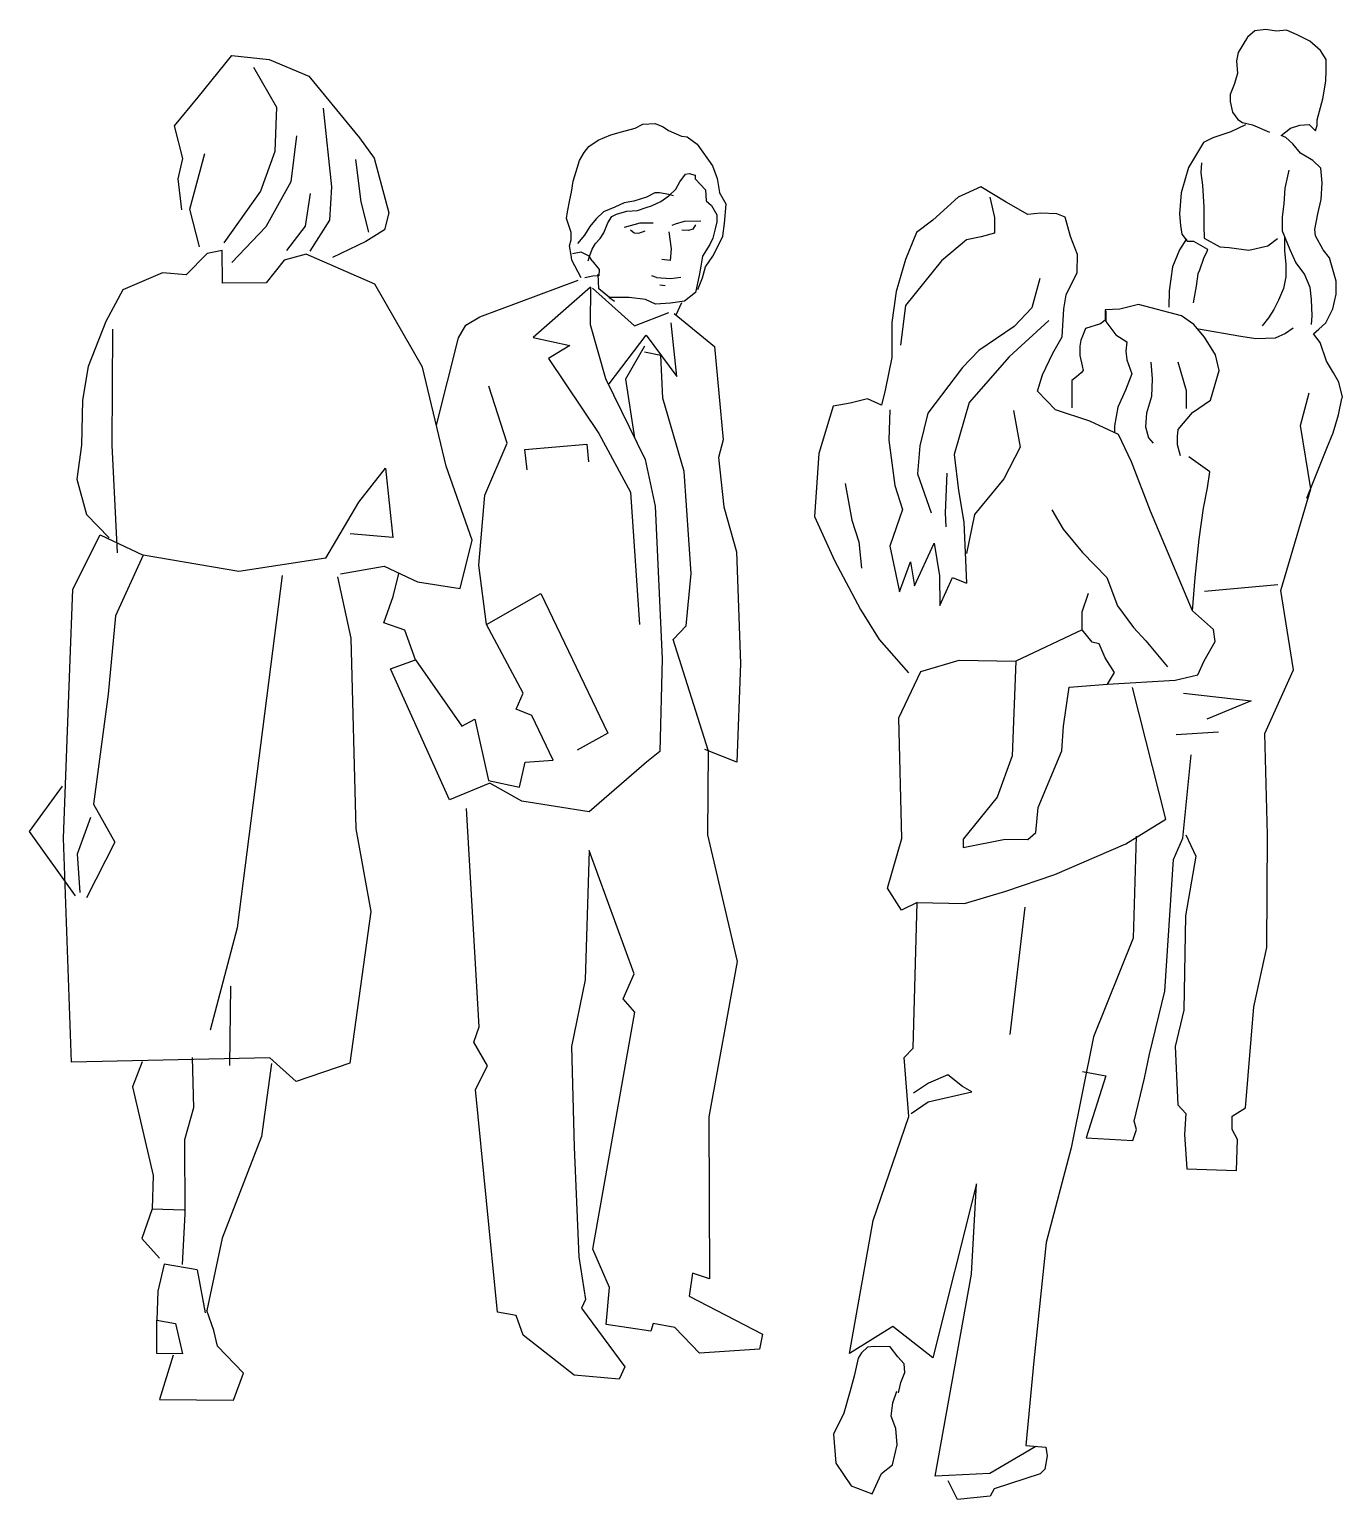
# Model space of a CAD drawing. Header units: millimetres. Extents: x -1574.69 to -1571.06, y 1777.78 to 1779.76.
# Drawn here: x -1574.692 to -1573.393, y 1778.303 to 1779.756 of the extents above; entities that cross this region are included whole.
import ezdxf

# ---------------------------------------------------------------- set-up
doc = ezdxf.new("R2010")
doc.units = ezdxf.units.MM
doc.header["$LTSCALE"] = 10
doc.layers.add('Humanos', color=2, linetype='Continuous')

msp = doc.modelspace()

# ---------------------------------------------------------------- linework, layer by layer
at = {"layer": 'Humanos'}
for p, q in [((-1573.48, 1779.7549), (-1573.4871, 1779.7488)), ((-1573.4692, 1779.7564), (-1573.48, 1779.7549)), ((-1573.4585, 1779.7548), (-1573.4692, 1779.7564)), ((-1573.4486, 1779.7556), (-1573.4585, 1779.7548)), ((-1573.4379, 1779.7509), (-1573.4486, 1779.7556)), ((-1573.4871, 1779.7488), (-1573.4964, 1779.7335)), ((-1573.4256, 1779.7447), (-1573.4379, 1779.7509)), ((-1573.4149, 1779.7354), (-1573.4256, 1779.7447)), ((-1574.5247, 1779.6893), (-1574.4915, 1779.7306)), ((-1574.4915, 1779.7306), (-1574.4546, 1779.7266)), ((-1574.4546, 1779.7266), (-1574.4154, 1779.7101)), ((-1573.4964, 1779.7335), (-1573.498, 1779.7252)), ((-1573.4095, 1779.7268), (-1573.4149, 1779.7354)), ((-1573.4095, 1779.716), (-1573.4095, 1779.7268)), ((-1574.4701, 1779.719), (-1574.4472, 1779.6795)), ((-1573.4972, 1779.7129), (-1573.5003, 1779.7021)), ((-1573.498, 1779.7252), (-1573.4972, 1779.7129)), ((-1573.4096, 1779.7053), (-1573.4095, 1779.716)), ((-1574.4154, 1779.7101), (-1574.3651, 1779.6492)), ((-1573.5003, 1779.7021), (-1573.5044, 1779.692)), ((-1573.4128, 1779.6877), (-1573.4096, 1779.7053)), ((-1574.548, 1779.6611), (-1574.5247, 1779.6893)), ((-1573.5044, 1779.692), (-1573.5044, 1779.6852)), ((-1573.5044, 1779.6852), (-1573.502, 1779.6745)), ((-1573.4184, 1779.6669), (-1573.4128, 1779.6877)), ((-1574.4472, 1779.6795), (-1574.4491, 1779.6358)), ((-1574.4011, 1779.6786), (-1574.393, 1779.6008)), ((-1573.502, 1779.6745), (-1573.4968, 1779.6674)), ((-1574.5398, 1779.6287), (-1574.548, 1779.6611)), ((-1574.1168, 1779.6522), (-1574.106, 1779.6552)), ((-1574.106, 1779.6552), (-1574.0928, 1779.6589)), ((-1574.0928, 1779.6589), (-1574.0851, 1779.6628)), ((-1574.0851, 1779.6628), (-1574.0728, 1779.6633)), ((-1574.0728, 1779.6633), (-1574.0651, 1779.6602)), ((-1574.0651, 1779.6602), (-1574.0597, 1779.6564)), ((-1574.0597, 1779.6564), (-1574.0467, 1779.6509)), ((-1573.5037, 1779.6551), (-1573.5215, 1779.6491)), ((-1573.4892, 1779.6621), (-1573.5037, 1779.6551)), ((-1573.4968, 1779.6674), (-1573.4922, 1779.6643)), ((-1573.4922, 1779.6643), (-1573.4821, 1779.662)), ((-1573.4821, 1779.662), (-1573.4653, 1779.6549)), ((-1573.4539, 1779.6517), (-1573.4446, 1779.6587)), ((-1573.4446, 1779.6587), (-1573.4353, 1779.6617)), ((-1573.4353, 1779.6617), (-1573.4261, 1779.6623)), ((-1573.4261, 1779.6623), (-1573.42, 1779.6561)), ((-1573.42, 1779.6561), (-1573.4184, 1779.6616)), ((-1573.4184, 1779.6616), (-1573.4184, 1779.6669)), ((-1574.4274, 1779.6511), (-1574.433, 1779.6057)), ((-1574.3651, 1779.6492), (-1574.3507, 1779.6291)), ((-1574.1431, 1779.6346), (-1574.1384, 1779.6407)), ((-1574.1384, 1779.6407), (-1574.1291, 1779.6468)), ((-1574.1291, 1779.6468), (-1574.1168, 1779.6522)), ((-1574.0467, 1779.6509), (-1574.0413, 1779.6502)), ((-1574.0413, 1779.6502), (-1574.0314, 1779.6431)), ((-1574.0314, 1779.6431), (-1574.0162, 1779.6215)), ((-1573.5308, 1779.6445), (-1573.5454, 1779.62)), ((-1573.5215, 1779.6491), (-1573.5308, 1779.6445)), ((-1573.4493, 1779.6495), (-1573.4539, 1779.6517)), ((-1573.4423, 1779.6433), (-1573.4493, 1779.6495)), ((-1573.4346, 1779.634), (-1573.4423, 1779.6433)), ((-1574.5446, 1779.6088), (-1574.5398, 1779.6287)), ((-1574.5331, 1779.5786), (-1574.5183, 1779.6339)), ((-1574.4491, 1779.6358), (-1574.4631, 1779.5966)), ((-1574.3691, 1779.6277), (-1574.3639, 1779.5861)), ((-1574.3507, 1779.6291), (-1574.3363, 1779.5752)), ((-1574.15, 1779.6192), (-1574.1477, 1779.6269)), ((-1574.1477, 1779.6269), (-1574.1431, 1779.6346)), ((-1573.5325, 1779.6246), (-1573.5332, 1779.6147)), ((-1573.4224, 1779.6269), (-1573.4346, 1779.634)), ((-1573.4148, 1779.6192), (-1573.4224, 1779.6269)), ((-1574.154, 1779.6063), (-1574.15, 1779.6192)), ((-1574.0486, 1779.6056), (-1574.043, 1779.6133)), ((-1574.043, 1779.6133), (-1574.0393, 1779.6139)), ((-1574.0393, 1779.6139), (-1574.0332, 1779.6123)), ((-1574.0332, 1779.6123), (-1574.0332, 1779.6086)), ((-1574.0162, 1779.6215), (-1574.0116, 1779.6091)), ((-1573.5454, 1779.62), (-1573.5526, 1779.5948)), ((-1573.5332, 1779.6147), (-1573.5317, 1779.6024)), ((-1573.4464, 1779.6172), (-1573.4502, 1779.5994)), ((-1573.4133, 1779.6047), (-1573.4148, 1779.6192)), ((-1574.5408, 1779.578), (-1574.5446, 1779.6088)), ((-1574.4631, 1779.5966), (-1574.4995, 1779.5454)), ((-1574.433, 1779.6057), (-1574.4579, 1779.5612)), ((-1574.393, 1779.6008), (-1574.3948, 1779.5678)), ((-1574.1572, 1779.5879), (-1574.1556, 1779.5956)), ((-1574.1556, 1779.5956), (-1574.154, 1779.6063)), ((-1574.0732, 1779.595), (-1574.0816, 1779.5905)), ((-1574.0686, 1779.595), (-1574.0732, 1779.595)), ((-1574.0594, 1779.5934), (-1574.0686, 1779.595)), ((-1574.0594, 1779.5919), (-1574.0524, 1779.5986)), ((-1574.0524, 1779.5986), (-1574.0486, 1779.6056)), ((-1574.0332, 1779.6086), (-1574.0231, 1779.5978)), ((-1574.0231, 1779.5978), (-1574.0225, 1779.587)), ((-1574.0116, 1779.6091), (-1574.0093, 1779.5953)), ((-1574.0026, 1779.5838), (-1574.0093, 1779.5953)), ((-1573.751, 1779.6007), (-1573.7734, 1779.5907)), ((-1573.7258, 1779.5858), (-1573.751, 1779.6007)), ((-1573.5317, 1779.6024), (-1573.5303, 1779.5808)), ((-1573.4502, 1779.5994), (-1573.4512, 1779.5841)), ((-1573.4143, 1779.5884), (-1573.4133, 1779.6047)), ((-1574.4139, 1779.5941), (-1574.4188, 1779.5618)), ((-1574.3639, 1779.5861), (-1574.3564, 1779.556)), ((-1574.1595, 1779.5762), (-1574.1572, 1779.5879)), ((-1574.1127, 1779.5806), (-1574.1241, 1779.576)), ((-1574.1034, 1779.5851), (-1574.1127, 1779.5806)), ((-1574.0939, 1779.5866), (-1574.1034, 1779.5851)), ((-1574.0816, 1779.5905), (-1574.0939, 1779.5866)), ((-1574.0903, 1779.5773), (-1574.0817, 1779.5804)), ((-1574.0817, 1779.5804), (-1574.0764, 1779.5819)), ((-1574.0764, 1779.5819), (-1574.0671, 1779.5864)), ((-1574.0671, 1779.5864), (-1574.0625, 1779.5895)), ((-1574.0625, 1779.5895), (-1574.0594, 1779.5919)), ((-1574.0548, 1779.5918), (-1574.0594, 1779.5934)), ((-1574.0225, 1779.587), (-1574.0171, 1779.5824)), ((-1574.0171, 1779.5824), (-1574.0119, 1779.5731)), ((-1574.0042, 1779.5645), (-1574.0026, 1779.5838)), ((-1573.7734, 1779.5907), (-1573.7982, 1779.5678)), ((-1573.7418, 1779.5905), (-1573.7373, 1779.5705)), ((-1573.7043, 1779.5734), (-1573.7258, 1779.5858)), ((-1573.5526, 1779.5948), (-1573.5543, 1779.574)), ((-1573.5303, 1779.5808), (-1573.5304, 1779.5624)), ((-1573.4512, 1779.5841), (-1573.4528, 1779.5711)), ((-1573.4175, 1779.574), (-1573.4143, 1779.5884)), ((-1574.5235, 1779.5416), (-1574.5331, 1779.5786)), ((-1574.3948, 1779.5678), (-1574.4143, 1779.5372)), ((-1574.3363, 1779.5752), (-1574.3404, 1779.5583)), ((-1574.1604, 1779.5694), (-1574.1595, 1779.5762)), ((-1574.1559, 1779.5556), (-1574.1604, 1779.5694)), ((-1574.1312, 1779.5693), (-1574.1374, 1779.5616)), ((-1574.1241, 1779.576), (-1574.1312, 1779.5693)), ((-1574.1196, 1779.5652), (-1574.1158, 1779.5714)), ((-1574.1158, 1779.5714), (-1574.1112, 1779.5737)), ((-1574.1112, 1779.5737), (-1574.101, 1779.5768)), ((-1574.101, 1779.5768), (-1574.0903, 1779.5773)), ((-1574.0526, 1779.5641), (-1574.0438, 1779.5669)), ((-1574.0438, 1779.5669), (-1574.0276, 1779.5672)), ((-1574.0119, 1779.5661), (-1574.0135, 1779.5593)), ((-1574.0119, 1779.5731), (-1574.0119, 1779.5661)), ((-1573.7982, 1779.5678), (-1573.8143, 1779.5556)), ((-1573.7373, 1779.5705), (-1573.7374, 1779.5551)), ((-1573.692, 1779.5748), (-1573.7043, 1779.5734)), ((-1573.6758, 1779.5741), (-1573.692, 1779.5748)), ((-1573.6675, 1779.5709), (-1573.6758, 1779.5741)), ((-1573.6621, 1779.5516), (-1573.6675, 1779.5709)), ((-1573.5543, 1779.574), (-1573.5535, 1779.5625)), ((-1573.4528, 1779.5711), (-1573.4529, 1779.5573)), ((-1573.4206, 1779.5586), (-1573.4175, 1779.574)), ((-1574.4579, 1779.5612), (-1574.4913, 1779.5261)), ((-1574.4188, 1779.5618), (-1574.4374, 1779.538)), ((-1574.3404, 1779.5583), (-1574.3589, 1779.5468)), ((-1574.1559, 1779.5485), (-1574.1559, 1779.5556)), ((-1574.1427, 1779.5531), (-1574.1498, 1779.5448)), ((-1574.1374, 1779.5616), (-1574.1427, 1779.5531)), ((-1574.1273, 1779.5499), (-1574.1236, 1779.5554)), ((-1574.1236, 1779.5554), (-1574.1196, 1779.5652)), ((-1574.0879, 1779.565), (-1574.1036, 1779.5605)), ((-1574.0972, 1779.5583), (-1574.0935, 1779.5552)), ((-1574.0935, 1779.5552), (-1574.0889, 1779.5551)), ((-1574.0889, 1779.5551), (-1574.0827, 1779.5573)), ((-1574.0787, 1779.565), (-1574.0879, 1779.565)), ((-1574.075, 1779.5649), (-1574.0787, 1779.565)), ((-1574.0594, 1779.5565), (-1574.0571, 1779.5396)), ((-1574.0562, 1779.5629), (-1574.0526, 1779.5641)), ((-1574.04, 1779.5577), (-1574.0465, 1779.5579)), ((-1574.0356, 1779.5591), (-1574.04, 1779.5577)), ((-1574.033, 1779.5632), (-1574.0356, 1779.5591)), ((-1574.0135, 1779.5593), (-1574.0158, 1779.5501)), ((-1574.0096, 1779.5445), (-1574.0059, 1779.5522)), ((-1574.0059, 1779.5522), (-1574.0042, 1779.5645)), ((-1573.8143, 1779.5556), (-1573.8252, 1779.5289)), ((-1573.7506, 1779.5515), (-1573.7651, 1779.5485)), ((-1573.7374, 1779.5551), (-1573.7506, 1779.5515)), ((-1573.6554, 1779.534), (-1573.6621, 1779.5516)), ((-1573.5535, 1779.5625), (-1573.552, 1779.554)), ((-1573.552, 1779.554), (-1573.5468, 1779.5471)), ((-1573.5304, 1779.5624), (-1573.5299, 1779.5501)), ((-1573.4529, 1779.5573), (-1573.4454, 1779.5388)), ((-1573.4198, 1779.5525), (-1573.4206, 1779.5586)), ((-1573.4122, 1779.5386), (-1573.4198, 1779.5525)), ((-1574.5011, 1779.5378), (-1574.5158, 1779.5348)), ((-1574.5006, 1779.5055), (-1574.5011, 1779.5378)), ((-1574.3589, 1779.5468), (-1574.3919, 1779.5309)), ((-1574.1575, 1779.5424), (-1574.1559, 1779.5485)), ((-1574.156, 1779.5332), (-1574.1575, 1779.5424)), ((-1574.1376, 1779.5331), (-1574.1351, 1779.5392)), ((-1574.1351, 1779.5392), (-1574.132, 1779.5447)), ((-1574.132, 1779.5447), (-1574.1273, 1779.5499)), ((-1574.0571, 1779.5396), (-1574.0581, 1779.5279)), ((-1574.0189, 1779.5439), (-1574.026, 1779.5323)), ((-1574.0158, 1779.5501), (-1574.0189, 1779.5439)), ((-1574.0159, 1779.5323), (-1574.0096, 1779.5445)), ((-1573.7651, 1779.5485), (-1573.7899, 1779.5278)), ((-1573.5545, 1779.5386), (-1573.5614, 1779.5217)), ((-1573.5474, 1779.5493), (-1573.5545, 1779.5386)), ((-1573.5468, 1779.5471), (-1573.5406, 1779.5471)), ((-1573.5406, 1779.5471), (-1573.5268, 1779.5393)), ((-1573.5275, 1779.5369), (-1573.5306, 1779.5301)), ((-1573.5299, 1779.5501), (-1573.5145, 1779.5414)), ((-1573.5268, 1779.5393), (-1573.5275, 1779.5369)), ((-1573.5145, 1779.5414), (-1573.5053, 1779.5407)), ((-1573.5053, 1779.5407), (-1573.486, 1779.5382)), ((-1573.486, 1779.5382), (-1573.4669, 1779.5426)), ((-1573.4669, 1779.5426), (-1573.4576, 1779.5496)), ((-1573.4505, 1779.5511), (-1573.4506, 1779.5379)), ((-1573.4506, 1779.5379), (-1573.4492, 1779.5241)), ((-1573.4454, 1779.5388), (-1573.4393, 1779.5256)), ((-1573.4061, 1779.5308), (-1573.4122, 1779.5386)), ((-1574.5158, 1779.5348), (-1574.5366, 1779.514)), ((-1574.4396, 1779.5282), (-1574.4576, 1779.5059)), ((-1574.4181, 1779.5342), (-1574.4396, 1779.5282)), ((-1574.3499, 1779.5045), (-1574.4181, 1779.5342)), ((-1574.1552, 1779.5285), (-1574.156, 1779.5332)), ((-1574.146, 1779.5109), (-1574.1552, 1779.5285)), ((-1574.1459, 1779.5362), (-1574.1545, 1779.5347)), ((-1574.1382, 1779.5324), (-1574.1459, 1779.5362)), ((-1574.1391, 1779.5278), (-1574.1376, 1779.5331)), ((-1574.1352, 1779.5278), (-1574.1382, 1779.5324)), ((-1574.1352, 1779.5278), (-1574.1284, 1779.5192)), ((-1574.0581, 1779.5279), (-1574.0664, 1779.5289)), ((-1574.0276, 1779.5225), (-1574.0292, 1779.5133)), ((-1574.026, 1779.5323), (-1574.0276, 1779.5225)), ((-1574.023, 1779.5216), (-1574.0159, 1779.5323)), ((-1573.8252, 1779.5289), (-1573.8346, 1779.4973)), ((-1573.7899, 1779.5278), (-1573.8255, 1779.4834)), ((-1573.6555, 1779.5162), (-1573.6554, 1779.534)), ((-1573.5306, 1779.5301), (-1573.5347, 1779.5185)), ((-1573.4492, 1779.5241), (-1573.4493, 1779.5118)), ((-1573.4393, 1779.5256), (-1573.4308, 1779.5141)), ((-1573.3994, 1779.5077), (-1573.4061, 1779.5308)), ((-1574.5599, 1779.5157), (-1574.5991, 1779.4991)), ((-1574.5366, 1779.514), (-1574.5599, 1779.5157)), ((-1574.2462, 1779.4722), (-1574.1491, 1779.5085)), ((-1574.1346, 1779.5124), (-1574.1423, 1779.5109)), ((-1574.1285, 1779.513), (-1574.1346, 1779.5124)), ((-1574.1285, 1779.5), (-1574.1291, 1779.5145)), ((-1574.1284, 1779.5192), (-1574.1285, 1779.513)), ((-1574.0714, 1779.5111), (-1574.076, 1779.5127)), ((-1574.0714, 1779.5111), (-1574.0575, 1779.5101)), ((-1574.0575, 1779.5101), (-1574.0476, 1779.5116)), ((-1574.0292, 1779.5133), (-1574.033, 1779.4964)), ((-1574.0308, 1779.4994), (-1574.0261, 1779.5108)), ((-1574.0261, 1779.5108), (-1574.023, 1779.5216)), ((-1573.6924, 1779.5102), (-1573.7003, 1779.4811)), ((-1573.6664, 1779.494), (-1573.6555, 1779.5162)), ((-1573.5614, 1779.5217), (-1573.5647, 1779.498)), ((-1573.5362, 1779.5147), (-1573.5378, 1779.5025)), ((-1573.5347, 1779.5185), (-1573.5362, 1779.5147)), ((-1573.4493, 1779.5118), (-1573.4517, 1779.5004)), ((-1573.4308, 1779.5141), (-1573.4256, 1779.5017)), ((-1573.3995, 1779.4946), (-1573.3994, 1779.5077)), ((-1574.5991, 1779.4991), (-1574.6162, 1779.4678)), ((-1574.4576, 1779.5059), (-1574.5006, 1779.5055)), ((-1574.3028, 1779.4227), (-1574.3499, 1779.5045)), ((-1574.1369, 1779.5016), (-1574.1934, 1779.4519)), ((-1574.1369, 1779.5016), (-1574.1371, 1779.4647)), ((-1574.1347, 1779.5007), (-1574.0932, 1779.4636)), ((-1574.1181, 1779.4914), (-1574.1285, 1779.5)), ((-1574.0683, 1779.5041), (-1574.0631, 1779.5034)), ((-1574.033, 1779.4964), (-1574.0438, 1779.4879)), ((-1573.8346, 1779.4973), (-1573.8388, 1779.4666)), ((-1573.6687, 1779.4802), (-1573.6664, 1779.494)), ((-1573.5647, 1779.498), (-1573.5648, 1779.4818)), ((-1573.5378, 1779.5025), (-1573.541, 1779.4862)), ((-1573.4517, 1779.5004), (-1573.4564, 1779.4888)), ((-1573.4256, 1779.5017), (-1573.4241, 1779.4894)), ((-1573.4027, 1779.4801), (-1573.3995, 1779.4946)), ((-1574.0985, 1779.4913), (-1574.1186, 1779.4914)), ((-1574.1132, 1779.4876), (-1574.1186, 1779.4914)), ((-1574.0823, 1779.4896), (-1574.0985, 1779.4913)), ((-1574.0724, 1779.485), (-1574.0823, 1779.4896)), ((-1574.0577, 1779.4858), (-1574.0724, 1779.485)), ((-1574.0438, 1779.4879), (-1574.0577, 1779.4858)), ((-1574.0469, 1779.4863), (-1574.0525, 1779.4741)), ((-1573.8255, 1779.4834), (-1573.8304, 1779.4443)), ((-1573.7003, 1779.4811), (-1573.718, 1779.4627)), ((-1573.6704, 1779.4526), (-1573.6687, 1779.4802)), ((-1573.6278, 1779.4791), (-1573.6279, 1779.4692)), ((-1573.6133, 1779.4799), (-1573.6278, 1779.4791)), ((-1573.5949, 1779.4844), (-1573.6133, 1779.4799)), ((-1573.5525, 1779.4733), (-1573.5949, 1779.4844)), ((-1573.4611, 1779.4796), (-1573.4664, 1779.4713)), ((-1573.4564, 1779.4888), (-1573.4611, 1779.4796)), ((-1573.4241, 1779.4894), (-1573.4234, 1779.4732)), ((-1573.4096, 1779.4663), (-1573.4027, 1779.4801)), ((-1574.6162, 1779.4678), (-1574.6334, 1779.4233)), ((-1574.2601, 1779.464), (-1574.2462, 1779.4722)), ((-1574.1371, 1779.4647), (-1574.1221, 1779.4115)), ((-1574.0932, 1779.4636), (-1574.0593, 1779.4765)), ((-1574.0513, 1779.4134), (-1574.0571, 1779.4664)), ((-1574.054, 1779.4756), (-1574.0142, 1779.4431)), ((-1573.8388, 1779.4666), (-1573.839, 1779.4321)), ((-1573.6835, 1779.4687), (-1573.7228, 1779.4329)), ((-1573.6325, 1779.4653), (-1573.6473, 1779.4608)), ((-1573.6279, 1779.4692), (-1573.6325, 1779.4653)), ((-1573.6272, 1779.4784), (-1573.6272, 1779.4677)), ((-1573.6272, 1779.4677), (-1573.6172, 1779.4544)), ((-1573.5403, 1779.4647), (-1573.5525, 1779.4733)), ((-1573.5296, 1779.4523), (-1573.5403, 1779.4647)), ((-1573.4664, 1779.4713), (-1573.4726, 1779.4636)), ((-1573.4234, 1779.4732), (-1573.4243, 1779.4648)), ((-1573.4166, 1779.4602), (-1573.4096, 1779.4663)), ((-1574.6094, 1779.46), (-1574.6101, 1779.3454)), ((-1574.2891, 1779.3653), (-1574.2672, 1779.4517)), ((-1574.2672, 1779.4517), (-1574.2601, 1779.464)), ((-1574.1934, 1779.4519), (-1574.1572, 1779.444)), ((-1574.1184, 1779.4062), (-1574.0818, 1779.4543)), ((-1574.0818, 1779.4543), (-1574.0513, 1779.4134)), ((-1573.718, 1779.4627), (-1573.7529, 1779.4392)), ((-1573.6797, 1779.4364), (-1573.6704, 1779.4526)), ((-1573.6504, 1779.4531), (-1573.652, 1779.4494)), ((-1573.6473, 1779.4608), (-1573.6504, 1779.4531)), ((-1573.6172, 1779.4544), (-1573.6065, 1779.4475)), ((-1573.4936, 1779.453), (-1573.5357, 1779.46)), ((-1573.5189, 1779.4347), (-1573.5296, 1779.4523)), ((-1573.4789, 1779.4505), (-1573.4936, 1779.453)), ((-1573.4597, 1779.4512), (-1573.4789, 1779.4505)), ((-1573.4496, 1779.4558), (-1573.4597, 1779.4512)), ((-1573.4419, 1779.461), (-1573.4496, 1779.4558)), ((-1573.4219, 1779.4556), (-1573.4166, 1779.4602)), ((-1573.4219, 1779.4556), (-1573.4219, 1779.4556)), ((-1573.4152, 1779.447), (-1573.4219, 1779.4556)), ((-1574.1572, 1779.444), (-1574.1782, 1779.4312)), ((-1574.0834, 1779.4435), (-1574.1021, 1779.4107)), ((-1574.0672, 1779.4342), (-1574.0835, 1779.4374)), ((-1574.0142, 1779.4431), (-1574.0056, 1779.3508)), ((-1573.7529, 1779.4392), (-1573.769, 1779.4224)), ((-1573.69, 1779.4149), (-1573.6797, 1779.4364)), ((-1573.652, 1779.4494), (-1573.6529, 1779.4432)), ((-1573.6529, 1779.4432), (-1573.6529, 1779.434)), ((-1573.6065, 1779.4475), (-1573.6074, 1779.4383)), ((-1573.6074, 1779.4383), (-1573.6066, 1779.4297)), ((-1573.4091, 1779.4285), (-1573.4152, 1779.447)), ((-1574.6334, 1779.4233), (-1574.6391, 1779.3901)), ((-1574.2795, 1779.3248), (-1574.3028, 1779.4227)), ((-1574.1782, 1779.4312), (-1574.1286, 1779.357)), ((-1574.0653, 1779.392), (-1574.0672, 1779.4342)), ((-1573.839, 1779.4321), (-1573.8454, 1779.3998)), ((-1573.769, 1779.4224), (-1573.8031, 1779.3772)), ((-1573.7228, 1779.4329), (-1573.7624, 1779.3877)), ((-1573.6529, 1779.434), (-1573.6506, 1779.4239)), ((-1573.6506, 1779.4239), (-1573.6497, 1779.4193)), ((-1573.6066, 1779.4297), (-1573.6014, 1779.4159)), ((-1573.5829, 1779.4274), (-1573.5815, 1779.4111)), ((-1573.5559, 1779.4279), (-1573.5477, 1779.3995)), ((-1573.5153, 1779.4193), (-1573.5189, 1779.4347)), ((-1573.4022, 1779.417), (-1573.4091, 1779.4285)), ((-1574.1221, 1779.4115), (-1574.0826, 1779.3313)), ((-1574.1021, 1779.4107), (-1574.0932, 1779.3529)), ((-1573.6947, 1779.3989), (-1573.69, 1779.4149)), ((-1573.6608, 1779.4064), (-1573.6609, 1779.3932)), ((-1573.6561, 1779.4131), (-1573.6608, 1779.4094)), ((-1573.6608, 1779.4094), (-1573.6608, 1779.4064)), ((-1573.6515, 1779.4171), (-1573.6561, 1779.4131)), ((-1573.6497, 1779.4193), (-1573.6515, 1779.4171)), ((-1573.6014, 1779.4159), (-1573.6077, 1779.3999)), ((-1573.5815, 1779.4111), (-1573.5822, 1779.3936)), ((-1573.5238, 1779.3901), (-1573.5153, 1779.4193)), ((-1573.397, 1779.4078), (-1573.4022, 1779.417)), ((-1573.3931, 1779.393), (-1573.397, 1779.4078)), ((-1574.2193, 1779.3475), (-1574.2374, 1779.4039)), ((-1574.0442, 1779.3194), (-1574.0653, 1779.392)), ((-1573.8454, 1779.3998), (-1573.8492, 1779.3851)), ((-1573.677, 1779.3803), (-1573.6947, 1779.3989)), ((-1573.6609, 1779.3932), (-1573.661, 1779.3824)), ((-1573.6077, 1779.3999), (-1573.6155, 1779.383)), ((-1573.5822, 1779.3936), (-1573.587, 1779.3773)), ((-1573.5477, 1779.3995), (-1573.5478, 1779.3817)), ((-1573.4348, 1779.365), (-1573.4263, 1779.3972)), ((-1573.3972, 1779.3755), (-1573.394, 1779.3915)), ((-1573.394, 1779.3915), (-1573.3931, 1779.393)), ((-1574.6391, 1779.3901), (-1574.64, 1779.3456)), ((-1573.8969, 1779.3839), (-1573.911, 1779.3372)), ((-1573.8799, 1779.3869), (-1573.8969, 1779.3839)), ((-1573.863, 1779.3914), (-1573.8799, 1779.3869)), ((-1573.8492, 1779.3851), (-1573.863, 1779.3914)), ((-1573.8409, 1779.3805), (-1573.8417, 1779.3506)), ((-1573.8031, 1779.3772), (-1573.811, 1779.3449)), ((-1573.7624, 1779.3877), (-1573.7772, 1779.3364)), ((-1573.7185, 1779.3797), (-1573.7119, 1779.3436)), ((-1573.6432, 1779.3693), (-1573.677, 1779.3803)), ((-1573.6155, 1779.383), (-1573.6187, 1779.3646)), ((-1573.587, 1779.3773), (-1573.5879, 1779.3635)), ((-1573.5557, 1779.3611), (-1573.5417, 1779.3779)), ((-1573.5417, 1779.3779), (-1573.5238, 1779.3901)), ((-1573.6148, 1779.356), (-1573.6432, 1779.3693)), ((-1573.6187, 1779.3646), (-1573.6187, 1779.3584)), ((-1573.5879, 1779.3635), (-1573.5849, 1779.3527)), ((-1573.4244, 1779.3025), (-1573.4348, 1779.365)), ((-1573.4026, 1779.3577), (-1573.3972, 1779.3755)), ((-1574.1286, 1779.357), (-1574.0973, 1779.2991)), ((-1574.0056, 1779.3508), (-1574.0103, 1779.3332)), ((-1573.8417, 1779.3506), (-1573.8359, 1779.3058)), ((-1573.602, 1779.3291), (-1573.6148, 1779.356)), ((-1573.5849, 1779.3527), (-1573.5803, 1779.3474)), ((-1573.5564, 1779.3541), (-1573.5557, 1779.3611)), ((-1573.5564, 1779.3457), (-1573.5564, 1779.3541)), ((-1573.4088, 1779.3424), (-1573.4026, 1779.3577)), ((-1574.64, 1779.3456), (-1574.6448, 1779.3118)), ((-1574.6101, 1779.3454), (-1574.6047, 1779.2392)), ((-1574.2412, 1779.296), (-1574.2193, 1779.3475)), ((-1574.2018, 1779.3412), (-1574.1403, 1779.3464)), ((-1574.1995, 1779.3212), (-1574.2018, 1779.3412)), ((-1574.1403, 1779.3464), (-1574.1388, 1779.3292)), ((-1573.911, 1779.3372), (-1573.9154, 1779.2749)), ((-1573.811, 1779.3449), (-1573.8136, 1779.3173)), ((-1573.7772, 1779.3364), (-1573.7728, 1779.3008)), ((-1573.7119, 1779.3436), (-1573.7282, 1779.3121)), ((-1573.5534, 1779.335), (-1573.5564, 1779.3457)), ((-1573.5243, 1779.3192), (-1573.5451, 1779.334)), ((-1573.4285, 1779.2933), (-1573.4088, 1779.3424)), ((-1574.3658, 1779.2891), (-1574.3394, 1779.3228)), ((-1574.3394, 1779.3228), (-1574.3322, 1779.2544)), ((-1574.2538, 1779.2515), (-1574.2795, 1779.3248)), ((-1574.0826, 1779.3313), (-1574.0728, 1779.2851)), ((-1574.0372, 1779.2187), (-1574.0442, 1779.3194)), ((-1574.0103, 1779.3332), (-1574.0051, 1779.2846)), ((-1573.583, 1779.2804), (-1573.602, 1779.3291)), ((-1573.5268, 1779.3032), (-1573.5243, 1779.3192)), ((-1574.6448, 1779.3118), (-1574.6352, 1779.277)), ((-1573.885, 1779.3076), (-1573.8785, 1779.2715)), ((-1573.8359, 1779.3058), (-1573.8283, 1779.282)), ((-1573.8136, 1779.3173), (-1573.8, 1779.2787)), ((-1573.7844, 1779.3177), (-1573.7862, 1779.2787)), ((-1573.7282, 1779.3121), (-1573.757, 1779.2769)), ((-1574.2471, 1779.2269), (-1574.2412, 1779.296)), ((-1574.0973, 1779.2991), (-1574.0882, 1779.1683)), ((-1573.7728, 1779.3008), (-1573.7678, 1779.2693)), ((-1573.5307, 1779.2832), (-1573.5268, 1779.3032)), ((-1573.4543, 1779.2019), (-1573.4244, 1779.3025)), ((-1574.6352, 1779.277), (-1574.6129, 1779.2538)), ((-1574.3984, 1779.234), (-1574.3658, 1779.2891)), ((-1574.0728, 1779.2851), (-1574.0661, 1779.1343)), ((-1574.0051, 1779.2846), (-1573.9925, 1779.24)), ((-1573.8283, 1779.282), (-1573.8408, 1779.2458)), ((-1573.7862, 1779.2787), (-1573.7854, 1779.2648)), ((-1573.757, 1779.2769), (-1573.7649, 1779.2385)), ((-1573.6807, 1779.2817), (-1573.6694, 1779.2625)), ((-1573.5414, 1779.1818), (-1573.583, 1779.2804)), ((-1573.5348, 1779.2525), (-1573.5307, 1779.2832)), ((-1573.9154, 1779.2749), (-1573.8956, 1779.2317)), ((-1573.8785, 1779.2715), (-1573.8716, 1779.25)), ((-1573.7678, 1779.2693), (-1573.7651, 1779.2093)), ((-1573.6694, 1779.2625), (-1573.6502, 1779.2394)), ((-1574.6486, 1779.2033), (-1574.6215, 1779.2569)), ((-1574.6215, 1779.2569), (-1574.5792, 1779.2367)), ((-1574.3322, 1779.2544), (-1574.3746, 1779.2578)), ((-1574.2657, 1779.2039), (-1574.2538, 1779.2515)), ((-1573.8716, 1779.25), (-1573.8687, 1779.2238)), ((-1573.8165, 1779.2066), (-1573.7971, 1779.2486)), ((-1573.7971, 1779.2486), (-1573.7918, 1779.2163)), ((-1573.5388, 1779.2147), (-1573.5348, 1779.2525)), ((-1574.5792, 1779.2367), (-1574.6066, 1779.1769)), ((-1574.4846, 1779.2207), (-1574.5792, 1779.2367)), ((-1574.3984, 1779.234), (-1574.4846, 1779.2207)), ((-1573.9925, 1779.24), (-1573.9885, 1779.1299)), ((-1573.8956, 1779.2317), (-1573.8698, 1779.183)), ((-1573.8408, 1779.2458), (-1573.8312, 1779.2005)), ((-1573.6502, 1779.2394), (-1573.6264, 1779.2146)), ((-1574.384, 1779.2185), (-1574.3409, 1779.2259)), ((-1574.3409, 1779.2259), (-1574.3079, 1779.2103)), ((-1574.3319, 1779.196), (-1574.3262, 1779.2186)), ((-1574.2398, 1779.1684), (-1574.2471, 1779.2269)), ((-1574.0421, 1779.1671), (-1574.0372, 1779.2187)), ((-1573.8312, 1779.2005), (-1573.8203, 1779.2303)), ((-1573.8203, 1779.2303), (-1573.8165, 1779.2066)), ((-1574.6515, 1779.1249), (-1574.6486, 1779.2033)), ((-1574.4416, 1779.2167), (-1574.4862, 1778.8686)), ((-1574.3871, 1779.2155), (-1574.3737, 1779.1547)), ((-1574.3079, 1779.2103), (-1574.2657, 1779.2039)), ((-1573.7918, 1779.2163), (-1573.7914, 1779.1871)), ((-1573.7914, 1779.1871), (-1573.7789, 1779.2147)), ((-1573.7789, 1779.2147), (-1573.7651, 1779.2093)), ((-1573.6264, 1779.2146), (-1573.6158, 1779.1869)), ((-1573.5414, 1779.1818), (-1573.5388, 1779.2147)), ((-1573.4573, 1779.2074), (-1573.5296, 1779.2008)), ((-1574.3413, 1779.1699), (-1574.3319, 1779.196)), ((-1574.2398, 1779.1684), (-1574.1858, 1779.1988)), ((-1574.1858, 1779.1988), (-1574.1197, 1779.0609)), ((-1573.6506, 1779.1809), (-1573.6443, 1779.1993)), ((-1573.4418, 1779.1234), (-1573.4543, 1779.2019)), ((-1574.6066, 1779.1769), (-1574.6139, 1779.0994)), ((-1573.8698, 1779.183), (-1573.8515, 1779.1536)), ((-1573.6507, 1779.1631), (-1573.6506, 1779.1809)), ((-1573.6158, 1779.1869), (-1573.5999, 1779.1652)), ((-1573.5207, 1779.1632), (-1573.5414, 1779.1818)), ((-1574.3205, 1779.1628), (-1574.3413, 1779.1699)), ((-1574.3099, 1779.1335), (-1574.3205, 1779.1628)), ((-1574.2033, 1779.1005), (-1574.2398, 1779.1684)), ((-1574.0552, 1779.1534), (-1574.0421, 1779.1671)), ((-1573.6507, 1779.1631), (-1573.7164, 1779.1321)), ((-1573.6407, 1779.1508), (-1573.6507, 1779.1631)), ((-1573.5999, 1779.1652), (-1573.5877, 1779.152)), ((-1573.5192, 1779.1515), (-1573.5207, 1779.1632)), ((-1574.3737, 1779.1547), (-1574.3687, 1778.9662)), ((-1574.0205, 1779.044), (-1574.0552, 1779.1534)), ((-1573.8515, 1779.1536), (-1573.8225, 1779.1205)), ((-1573.6339, 1779.1492), (-1573.6407, 1779.1508)), ((-1573.6278, 1779.1353), (-1573.6339, 1779.1492)), ((-1573.5877, 1779.152), (-1573.5664, 1779.1266)), ((-1573.5301, 1779.1325), (-1573.5192, 1779.1515)), ((-1574.3345, 1779.1244), (-1574.3099, 1779.1335)), ((-1574.3099, 1779.1335), (-1574.2642, 1779.0679)), ((-1574.0661, 1779.1343), (-1574.0682, 1779.0428)), ((-1573.8102, 1779.122), (-1573.7724, 1779.1331)), ((-1573.7724, 1779.1331), (-1573.7164, 1779.1321)), ((-1573.7164, 1779.1321), (-1573.72, 1779.0384)), ((-1573.6187, 1779.1208), (-1573.6278, 1779.1353)), ((-1573.5363, 1779.1187), (-1573.5301, 1779.1325)), ((-1574.6579, 1778.9573), (-1574.6515, 1779.1249)), ((-1574.2763, 1778.9949), (-1574.3345, 1779.1244)), ((-1573.9885, 1779.1299), (-1573.9922, 1779.0324)), ((-1573.832, 1779.076), (-1573.8102, 1779.122)), ((-1573.6256, 1779.1092), (-1573.6187, 1779.1208)), ((-1573.5588, 1779.1133), (-1573.5363, 1779.1187)), ((-1573.4699, 1779.0605), (-1573.4418, 1779.1234)), ((-1573.6691, 1779.0679), (-1573.6634, 1779.1063)), ((-1573.6634, 1779.1063), (-1573.6256, 1779.1092)), ((-1573.6256, 1779.1092), (-1573.5588, 1779.1133)), ((-1573.568, 1778.9759), (-1573.601, 1779.1059)), ((-1574.6139, 1779.0994), (-1574.6284, 1778.9909)), ((-1574.2102, 1779.0845), (-1574.2033, 1779.1005)), ((-1573.5503, 1779.1003), (-1573.4835, 1779.0929)), ((-1573.4835, 1779.0929), (-1573.5274, 1779.0747)), ((-1574.2642, 1779.0679), (-1574.2512, 1779.0747)), ((-1574.2512, 1779.0747), (-1574.2377, 1779.014)), ((-1574.1949, 1779.0783), (-1574.2102, 1779.0845)), ((-1574.1737, 1779.0342), (-1574.1949, 1779.0783)), ((-1573.8288, 1778.9567), (-1573.832, 1779.076)), ((-1574.1197, 1779.0609), (-1574.1499, 1779.0442)), ((-1573.6708, 1779.0433), (-1573.6691, 1779.0679)), ((-1573.5576, 1779.0595), (-1573.516, 1779.0623)), ((-1573.4675, 1778.9605), (-1573.4699, 1779.0605)), ((-1574.0682, 1779.0428), (-1574.0814, 1779.0321)), ((-1573.9922, 1779.0324), (-1574.0236, 1779.0449)), ((-1574.0205, 1779.044), (-1574.021, 1778.9603)), ((-1573.6942, 1778.9875), (-1573.6708, 1779.0433)), ((-1574.207, 1779.0076), (-1574.2014, 1779.0322)), ((-1574.2014, 1779.0322), (-1574.1737, 1779.0342)), ((-1574.0814, 1779.0321), (-1574.138, 1778.9832)), ((-1573.72, 1779.0384), (-1573.7348, 1778.9976)), ((-1573.5512, 1778.9573), (-1573.543, 1779.0394)), ((-1574.2377, 1779.014), (-1574.207, 1779.0076)), ((-1574.6916, 1778.9637), (-1574.6589, 1779.0084)), ((-1574.2362, 1779.0115), (-1574.2763, 1778.9949)), ((-1574.2047, 1778.9938), (-1574.2362, 1779.0115)), ((-1574.6284, 1778.9909), (-1574.6071, 1778.9532)), ((-1574.2469, 1778.7708), (-1574.2594, 1778.9864)), ((-1574.138, 1778.9832), (-1574.2047, 1778.9938)), ((-1573.7348, 1778.9976), (-1573.7682, 1778.9563)), ((-1573.6966, 1778.9629), (-1573.6942, 1778.9875)), ((-1574.6441, 1778.9418), (-1574.6309, 1778.978)), ((-1573.6074, 1778.9515), (-1573.568, 1778.9759)), ((-1574.6459, 1778.9003), (-1574.6916, 1778.9637)), ((-1574.65, 1778.7358), (-1574.6579, 1778.9573)), ((-1574.3687, 1778.9662), (-1574.3539, 1778.8846)), ((-1574.021, 1778.9603), (-1573.9919, 1778.8353)), ((-1573.843, 1778.9076), (-1573.8288, 1778.9567)), ((-1573.7682, 1778.9563), (-1573.7683, 1778.9479)), ((-1573.7683, 1778.9479), (-1573.7267, 1778.956)), ((-1573.7267, 1778.956), (-1573.7043, 1778.9559)), ((-1573.7043, 1778.9559), (-1573.6966, 1778.9629)), ((-1573.5973, 1778.9592), (-1573.6003, 1778.8584)), ((-1573.5605, 1778.9359), (-1573.5512, 1778.9573)), ((-1573.5481, 1778.9604), (-1573.5383, 1778.9395)), ((-1573.4682, 1778.849), (-1573.4675, 1778.9605)), ((-1574.6413, 1778.9034), (-1574.6441, 1778.9418)), ((-1574.6071, 1778.9532), (-1574.6352, 1778.8981)), ((-1574.1382, 1778.9448), (-1574.1421, 1778.8172)), ((-1574.0935, 1778.823), (-1574.1382, 1778.9448)), ((-1573.6777, 1778.9212), (-1573.6074, 1778.9515)), ((-1573.569, 1778.8059), (-1573.5605, 1778.9359)), ((-1573.5383, 1778.9395), (-1573.5486, 1778.8804)), ((-1573.7261, 1778.9046), (-1573.6777, 1778.9212)), ((-1573.8293, 1778.8859), (-1573.843, 1778.9076)), ((-1573.7671, 1778.8926), (-1573.7261, 1778.9046)), ((-1574.3539, 1778.8846), (-1574.3748, 1778.7347)), ((-1573.8139, 1778.8935), (-1573.8293, 1778.8859)), ((-1573.8178, 1778.7497), (-1573.8139, 1778.8935)), ((-1573.8139, 1778.8935), (-1573.7671, 1778.8926)), ((-1573.7073, 1778.8891), (-1573.7221, 1778.7632)), ((-1574.4862, 1778.8686), (-1574.513, 1778.7673)), ((-1573.5486, 1778.8804), (-1573.5501, 1778.7873)), ((-1573.6003, 1778.8584), (-1573.6394, 1778.7608)), ((-1573.4808, 1778.7906), (-1573.4682, 1778.849)), ((-1573.9919, 1778.8353), (-1574.0197, 1778.6818)), ((-1574.4927, 1778.8108), (-1574.4939, 1778.7324)), ((-1574.1421, 1778.8172), (-1574.1555, 1778.7512)), ((-1574.1044, 1778.7985), (-1574.0935, 1778.823)), ((-1574.0929, 1778.7852), (-1574.1044, 1778.7985)), ((-1573.5842, 1778.7436), (-1573.569, 1778.8059)), ((-1574.1345, 1778.5511), (-1574.0929, 1778.7852)), ((-1573.5501, 1778.7873), (-1573.5586, 1778.7511)), ((-1573.4892, 1778.6907), (-1573.4808, 1778.7906)), ((-1574.2523, 1778.7555), (-1574.2469, 1778.7708)), ((-1574.2386, 1778.7323), (-1574.2523, 1778.7555)), ((-1573.6394, 1778.7608), (-1573.6616, 1778.6512)), ((-1574.4538, 1778.7399), (-1574.65, 1778.7358)), ((-1574.5307, 1778.7403), (-1574.5295, 1778.6905)), ((-1574.4278, 1778.7166), (-1574.4538, 1778.7399)), ((-1574.1555, 1778.7512), (-1574.153, 1778.6518)), ((-1573.8265, 1778.7405), (-1573.8178, 1778.7497)), ((-1573.8222, 1778.682), (-1573.8265, 1778.7405)), ((-1573.5889, 1778.7199), (-1573.5842, 1778.7436)), ((-1573.5586, 1778.7511), (-1573.5559, 1778.6935)), ((-1574.5802, 1778.736), (-1574.5896, 1778.7115)), ((-1574.4523, 1778.7346), (-1574.462, 1778.6624)), ((-1574.3748, 1778.7347), (-1574.4278, 1778.7166)), ((-1574.2504, 1778.7087), (-1574.2386, 1778.7323)), ((-1573.7835, 1778.7233), (-1573.8027, 1778.7151)), ((-1573.7689, 1778.7118), (-1573.7835, 1778.7233)), ((-1573.6504, 1778.7264), (-1573.6273, 1778.7223)), ((-1574.5896, 1778.7115), (-1574.5692, 1778.6237)), ((-1574.2287, 1778.4887), (-1574.2504, 1778.7087)), ((-1573.8027, 1778.7151), (-1573.8175, 1778.7051)), ((-1573.7597, 1778.7063), (-1573.7689, 1778.7118)), ((-1573.6273, 1778.7223), (-1573.6468, 1778.6609)), ((-1573.5991, 1778.6776), (-1573.5889, 1778.7199)), ((-1573.8198, 1778.6851), (-1573.8028, 1778.6966)), ((-1573.8175, 1778.7051), (-1573.8175, 1778.7051)), ((-1573.8028, 1778.6966), (-1573.7597, 1778.7063)), ((-1574.5295, 1778.6905), (-1574.5383, 1778.6589)), ((-1574.0197, 1778.6818), (-1574.0192, 1778.5218)), ((-1573.8574, 1778.5792), (-1573.8222, 1778.682)), ((-1573.5559, 1778.6935), (-1573.5483, 1778.6849)), ((-1573.5483, 1778.6849), (-1573.5493, 1778.6643)), ((-1573.5023, 1778.6693), (-1573.5022, 1778.6824)), ((-1573.5022, 1778.6824), (-1573.4892, 1778.6907)), ((-1573.6007, 1778.6585), (-1573.5969, 1778.6692)), ((-1573.5969, 1778.6692), (-1573.5991, 1778.6776)), ((-1573.497, 1778.6593), (-1573.5023, 1778.6693)), ((-1574.5383, 1778.6589), (-1574.5378, 1778.586)), ((-1574.462, 1778.6624), (-1574.5011, 1778.5618)), ((-1574.153, 1778.6518), (-1574.1484, 1778.5435)), ((-1573.6616, 1778.6512), (-1573.6862, 1778.5575)), ((-1573.6468, 1778.6609), (-1573.6007, 1778.6585)), ((-1573.5493, 1778.6643), (-1573.5471, 1778.6304)), ((-1573.4979, 1778.6286), (-1573.497, 1778.6593)), ((-1574.5692, 1778.6237), (-1574.5703, 1778.5908)), ((-1573.5471, 1778.6304), (-1573.4979, 1778.6286)), ((-1573.755, 1778.6155), (-1573.7983, 1778.4436)), ((-1573.7602, 1778.5264), (-1573.755, 1778.6155)), ((-1574.5703, 1778.5908), (-1574.5804, 1778.5616)), ((-1574.5703, 1778.5908), (-1574.5387, 1778.5897)), ((-1574.5378, 1778.586), (-1574.5406, 1778.5359)), ((-1573.8806, 1778.448), (-1573.8574, 1778.5792)), ((-1574.5804, 1778.5616), (-1574.5629, 1778.5422)), ((-1574.5011, 1778.5618), (-1574.5163, 1778.4905)), ((-1574.1179, 1778.5132), (-1574.1345, 1778.5511)), ((-1573.6862, 1778.5575), (-1573.6983, 1778.4407)), ((-1574.5584, 1778.536), (-1574.5647, 1778.5093)), ((-1574.5259, 1778.5305), (-1574.5584, 1778.536)), ((-1574.1484, 1778.5435), (-1574.1417, 1778.5011)), ((-1574.5259, 1778.5305), (-1574.5178, 1778.4881)), ((-1574.0361, 1778.5274), (-1574.0393, 1778.5044)), ((-1574.0192, 1778.5218), (-1574.0361, 1778.5274)), ((-1573.7959, 1778.3267), (-1573.7602, 1778.5264)), ((-1574.5647, 1778.5093), (-1574.5655, 1778.4807)), ((-1574.1212, 1778.4764), (-1574.1179, 1778.5132)), ((-1574.1417, 1778.5011), (-1574.1457, 1778.4928)), ((-1574.1457, 1778.4928), (-1574.1028, 1778.4347)), ((-1574.0393, 1778.5044), (-1573.9666, 1778.467)), ((-1574.5657, 1778.4478), (-1574.5655, 1778.4807)), ((-1574.5655, 1778.4807), (-1574.5471, 1778.4775)), ((-1574.5471, 1778.4775), (-1574.5403, 1778.4476)), ((-1574.5094, 1778.4705), (-1574.5163, 1778.4905)), ((-1574.2103, 1778.4855), (-1574.2287, 1778.4887)), ((-1574.2034, 1778.4661), (-1574.2103, 1778.4855)), ((-1574.0773, 1778.4699), (-1574.1212, 1778.4764)), ((-1574.0748, 1778.4776), (-1574.0773, 1778.4699)), ((-1574.0533, 1778.4737), (-1574.0748, 1778.4776)), ((-1574.5057, 1778.4551), (-1574.5094, 1778.4705)), ((-1574.1529, 1778.4265), (-1574.2034, 1778.4661)), ((-1574.0289, 1778.4481), (-1574.0533, 1778.4737)), ((-1573.9666, 1778.467), (-1573.9698, 1778.4523)), ((-1573.838, 1778.4746), (-1573.8806, 1778.448)), ((-1573.7983, 1778.4436), (-1573.838, 1778.4746)), ((-1574.5403, 1778.4476), (-1574.5657, 1778.4478)), ((-1574.4798, 1778.4285), (-1574.5057, 1778.4551)), ((-1573.9698, 1778.4523), (-1574.0289, 1778.4481)), ((-1573.869, 1778.4486), (-1573.8721, 1778.4434)), ((-1573.8628, 1778.4541), (-1573.869, 1778.4486)), ((-1573.856, 1778.4547), (-1573.8628, 1778.4541)), ((-1573.8406, 1778.4546), (-1573.856, 1778.4547)), ((-1573.833, 1778.4447), (-1573.8406, 1778.4546)), ((-1574.5495, 1778.4461), (-1574.563, 1778.4023)), ((-1574.1028, 1778.4347), (-1574.1083, 1778.4225)), ((-1573.8721, 1778.4434), (-1573.8761, 1778.4256)), ((-1573.8268, 1778.4376), (-1573.833, 1778.4447)), ((-1573.826, 1778.429), (-1573.8268, 1778.4376)), ((-1573.6983, 1778.4407), (-1573.7065, 1778.3569)), ((-1574.4898, 1778.4018), (-1574.4798, 1778.4285)), ((-1574.1083, 1778.4225), (-1574.1529, 1778.4265)), ((-1573.8761, 1778.4256), (-1573.88, 1778.4109)), ((-1573.8323, 1778.4091), (-1573.83, 1778.4192)), ((-1573.83, 1778.4192), (-1573.826, 1778.429)), ((-1573.88, 1778.4109), (-1573.8862, 1778.3888)), ((-1573.8379, 1778.3992), (-1573.8338, 1778.4106)), ((-1574.563, 1778.4023), (-1574.4898, 1778.4018)), ((-1573.8395, 1778.386), (-1573.8379, 1778.3992)), ((-1573.8862, 1778.3888), (-1573.8965, 1778.368)), ((-1573.8349, 1778.3737), (-1573.8395, 1778.386)), ((-1573.8965, 1778.368), (-1573.8942, 1778.3396)), ((-1573.8335, 1778.3577), (-1573.8349, 1778.3737)), ((-1573.8382, 1778.3377), (-1573.8335, 1778.3577)), ((-1573.6966, 1778.356), (-1573.7421, 1778.3294)), ((-1573.7065, 1778.3569), (-1573.6866, 1778.3552)), ((-1573.6851, 1778.3466), (-1573.6876, 1778.3337)), ((-1573.6866, 1778.3552), (-1573.6851, 1778.3466)), ((-1573.8942, 1778.3396), (-1573.879, 1778.3171)), ((-1573.8491, 1778.3292), (-1573.8382, 1778.3377)), ((-1573.6876, 1778.3337), (-1573.6922, 1778.3291)), ((-1573.879, 1778.3171), (-1573.8584, 1778.3093)), ((-1573.8584, 1778.3093), (-1573.8491, 1778.3292)), ((-1573.7421, 1778.3294), (-1573.7959, 1778.3267)), ((-1573.7739, 1778.3035), (-1573.783, 1778.322)), ((-1573.6922, 1778.3291), (-1573.7376, 1778.314)), ((-1573.7416, 1778.307), (-1573.7739, 1778.3035)), ((-1573.7376, 1778.314), (-1573.7416, 1778.307))]:
    msp.add_line(p, q, dxfattribs=at)

doc.saveas('drawing.dxf')
